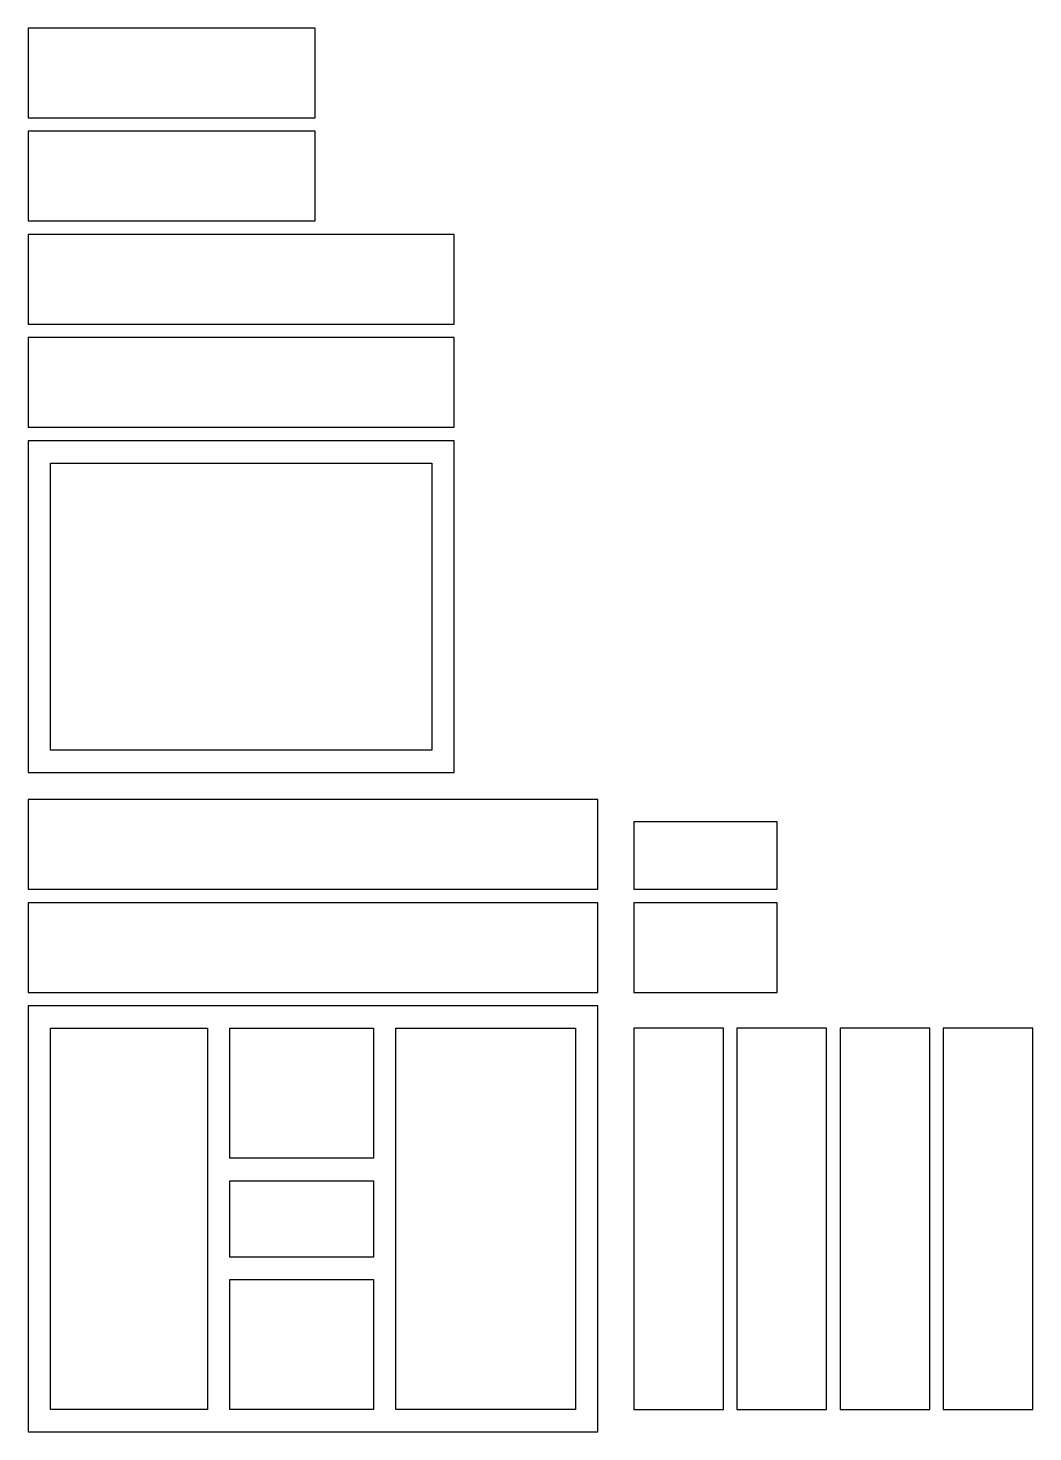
# Model space of a CAD drawing. Header units: metres. Extents: x 10 to 234, y 10 to 323.
import ezdxf

# ---------------------------------------------------------------- set-up
doc = ezdxf.new("R2010")
doc.units = ezdxf.units.M

msp = doc.modelspace()

# ---------------------------------------------------------------- linework, layer by layer
for p, q in [((74, 323), (10, 323)), ((10, 323), (10, 303)), ((74, 303), (74, 323)), ((10, 303), (74, 303)), ((74, 300), (10, 300)), ((10, 300), (10, 280)), ((74, 280), (74, 300)), ((10, 280), (74, 280)), ((105, 277), (10, 277)), ((10, 277), (10, 257)), ((105, 257), (105, 277)), ((10, 257), (105, 257)), ((105, 254), (10, 254)), ((10, 254), (10, 234)), ((105, 234), (105, 254)), ((10, 234), (105, 234)), ((105, 231), (10, 231)), ((10, 231), (10, 157)), ((105, 157), (105, 231)), ((15, 162), (15, 226)), ((15, 226), (100, 226)), ((100, 226), (100, 162)), ((100, 162), (15, 162)), ((10, 157), (105, 157)), ((137, 151), (10, 151)), ((10, 151), (10, 131)), ((137, 131), (137, 151)), ((177, 146), (145, 146)), ((145, 146), (145, 131)), ((177, 131), (177, 146)), ((10, 131), (137, 131)), ((145, 131), (177, 131)), ((137, 128), (10, 128)), ((10, 128), (10, 108)), ((137, 108), (137, 128)), ((177, 128), (145, 128)), ((145, 128), (145, 108)), ((177, 108), (177, 128)), ((10, 108), (137, 108)), ((145, 108), (177, 108)), ((137, 105), (10, 105)), ((10, 105), (10, 10)), ((137, 10), (137, 105)), ((15, 15), (15, 100)), ((15, 100), (50, 100)), ((50, 100), (50, 15)), ((55, 71), (55, 100)), ((55, 100), (87, 100)), ((87, 100), (87, 71)), ((92, 15), (92, 100)), ((92, 100), (132, 100)), ((132, 100), (132, 15)), ((165, 100), (145, 100)), ((145, 100), (145, 15)), ((165, 15), (165, 100)), ((188, 100), (168, 100)), ((168, 100), (168, 15)), ((188, 15), (188, 100)), ((211, 100), (191, 100)), ((191, 100), (191, 15)), ((211, 15), (211, 100)), ((234, 100), (214, 100)), ((214, 100), (214, 15)), ((234, 15), (234, 100)), ((87, 71), (55, 71)), ((55, 49), (55, 66)), ((55, 66), (87, 66)), ((87, 66), (87, 49)), ((87, 49), (55, 49)), ((55, 15), (55, 44)), ((55, 44), (87, 44)), ((87, 44), (87, 15)), ((50, 15), (15, 15)), ((87, 15), (55, 15)), ((132, 15), (92, 15)), ((145, 15), (165, 15)), ((168, 15), (188, 15)), ((191, 15), (211, 15)), ((214, 15), (234, 15)), ((10, 10), (137, 10))]:
    msp.add_line(p, q)

doc.saveas('drawing.dxf')
